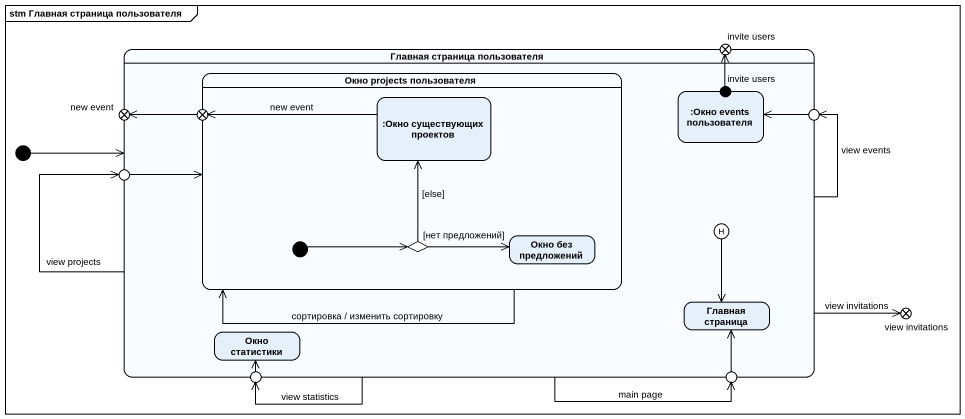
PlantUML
@startuml
mainframe stm Главная страница пользователя
hide empty description
state "Главная страница пользователя" as Главная_страница {
  state exit1 <<exitPoint>>
  state "Окно projects пользователя" as Окно_projects_пользователя {
    state ":Окно существующих проектов" as Окно_существующих_проектов
    state choice1 <<choice>>
    state "Окно без предложений" as Окно_без_предложений
    [*] -right-> choice1
  }
  state ":Окно events пользователя" as Окно_events_пользователя
  state "invite users" as invite_users_2 <<start>>
  state history1 <<history>>
  state "Главная страница" as Главная_страница_2
  state "Окно статистики" as Окно_статистики
}
state "invite users" as invite_users <<choice>>
state "new event" as new_event <<choice>>
state entry1 <<choice>>
state entry2 <<choice>>
state "view invitations" as view_invitations <<choice>>
state entry3 <<choice>>
state entry4 <<choice>>
[*] -right-> Главная_страница
Главная_страница -right-> entry1 : view events
Главная_страница -left-> entry2 : view projects
Главная_страница -right-> view_invitations : view invitations
Главная_страница --> entry3 : view statistics
Главная_страница --> entry4 : main page
exit1 -left-> new_event
Окно_projects_пользователя --> Окно_projects_пользователя : сортировка / изменить сортировку
Окно_существующих_проектов -left-> exit1 : new event
invite_users_2 -up-> invite_users
entry1 -left-> Окно_events_пользователя
entry2 -right-> Окно_projects_пользователя
history1 --> Главная_страница_2
choice1 -up-> Окно_существующих_проектов : [else]
choice1 -right-> Окно_без_предложений : [нет предложений]
entry3 -up-> Окно_статистики
entry4 -up-> Главная_страница_2
@enduml
